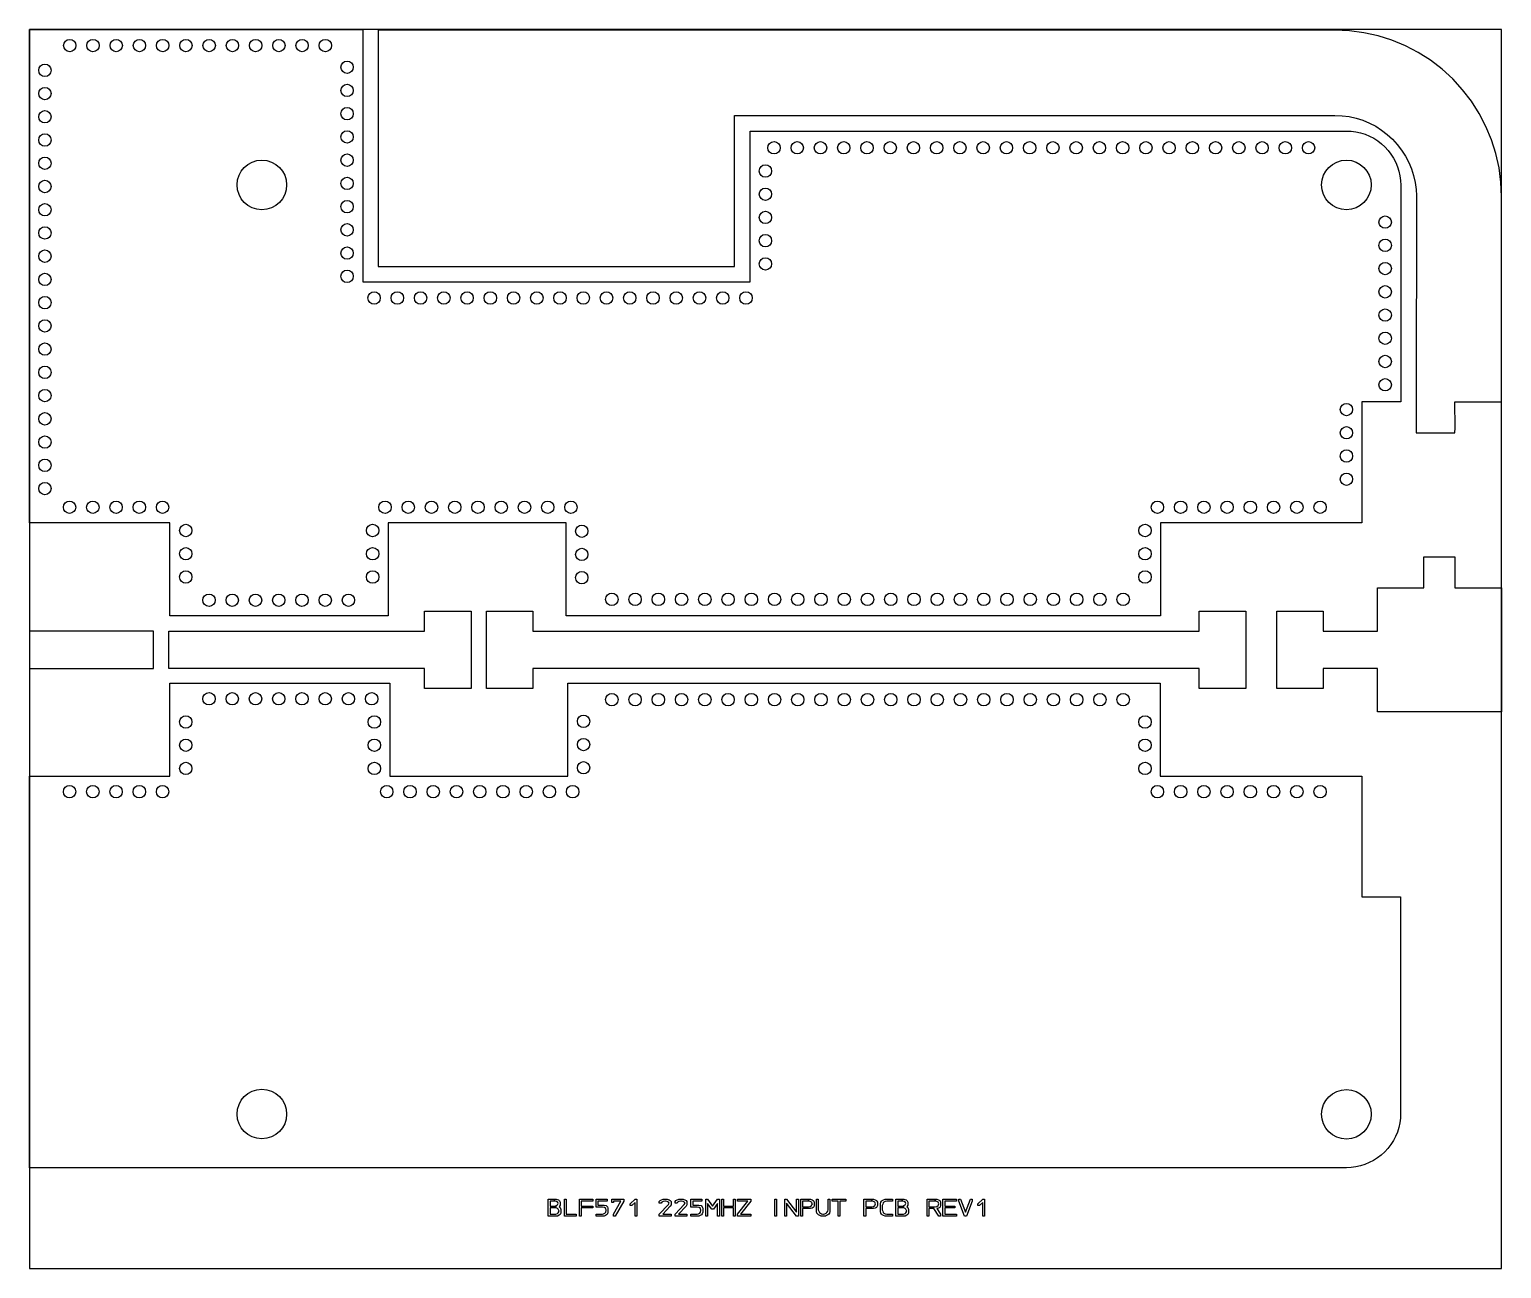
# Model space of a CAD drawing. Extents: x -51.5 to 43.5, y -40.3 to 39.7.
import ezdxf

# ---------------------------------------------------------------- set-up
doc = ezdxf.new("R2010")
doc.units = 0
doc.header["$MEASUREMENT"] = 0
for name, color, linetype in [('BOUND', 11, 'Continuous'), ('COND', 13, 'Continuous'), ('HOLE', 12, 'Continuous')]:
    doc.layers.add(name, color=color, linetype=linetype)

msp = doc.modelspace()

# ---------------------------------------------------------------- linework, layer by layer
at = {"layer": 'BOUND'}
msp.add_lwpolyline([(43.5125, -40.2501), (43.5125, 39.7499), (-51.4875, 39.7499), (-51.4875, -40.2501)], close=True, dxfattribs=at)
at = {"layer": 'COND'}
for points in [[(-29.9875, 39.7499), (-29.9875, 23.45), (-4.9875, 23.45), (-4.9875, 33.19), (33.5098, 33.19), (33.8148, 33.177), (34.1178, 33.137), (34.4158, 33.071), (34.7068, 32.979), (34.9888, 32.862), (35.2598, 32.721), (35.5178, 32.557), (35.7598, 32.371), (35.9848, 32.165), (36.1908, 31.94), (36.3768, 31.698), (36.5408, 31.44), (36.6818, 31.169), (36.7988, 30.887), (36.8908, 30.596), (36.9568, 30.298), (36.9968, 29.995), (37.0098, 29.69), (37.0098, 26.19), (37.0125, 25.65), (37.0125, 15.7), (34.5, 15.7), (34.5, 7.9), (21.5, 7.9), (21.5, 1.9), (-16.85, 1.9), (-16.85, 7.9), (-28.35, 7.9), (-28.35, 1.9), (-42.4377, 1.9), (-42.4377, 7.9), (-51.4875, 7.9), (-51.4875, 39.7499)], [(-28.9875, 39.7), (-28.9875, 24.45), (-5.9875, 24.45), (-5.9875, 34.2), (32.7625, 34.2), (33.2205, 34.18), (33.6745, 34.12), (34.1215, 34.021), (34.5585, 33.883), (34.9815, 33.708), (35.3875, 33.497), (35.7735, 33.251), (36.1375, 32.972), (36.4745, 32.662), (36.7845, 32.325), (37.0635, 31.961), (37.3095, 31.575), (37.5205, 31.169), (37.6955, 30.746), (37.8335, 30.309), (37.9325, 29.862), (37.9925, 29.408), (38.0125, 29.0205), (38, 15.7), (38, 13.7), (40.5, 13.7), (40.5125, 14.0353), (40.5, 15.7), (43.5, 15.7), (43.5125, 28.95), (43.4715, 29.887), (43.3495, 30.817), (43.1465, 31.732), (42.8645, 32.627), (42.5055, 33.493), (42.0725, 34.325), (41.5685, 35.116), (40.9975, 35.86), (40.3635, 36.551), (39.6725, 37.185), (38.9285, 37.756), (38.1375, 38.26), (37.3055, 38.693), (36.4395, 39.052), (35.5445, 39.334), (34.6295, 39.537), (33.6995, 39.659), (32.7625, 39.7)], [(40.5, 5.7), (40.5, 3.7), (43.5, 3.7), (43.5, -4.3), (35.5, -4.3), (35.5, -1.5), (32, -1.5), (32, -2.8), (29, -2.8), (29, 2.2), (32, 2.2), (32, 0.9), (35.5, 0.9), (35.5, 3.7), (38.5, 3.7), (38.5, 5.7)], [(-23, 2.2), (-23, -2.8), (-26, -2.8), (-26, -1.5), (-42.5, -1.5), (-42.5, 0.9), (-26, 0.9), (-26, 2.2)], [(27, 2.2), (27, -2.8), (24, -2.8), (24, -1.5), (-19, -1.5), (-19, -2.8), (-22, -2.8), (-22, 2.2), (-19, 2.2), (-19, 0.9), (24, 0.9), (24, 2.2)], [(-43.5, -1.5), (-43.5, 0.9), (-51.5, 0.9), (-51.5, -1.5)], [(21.4875, -2.4501), (21.4875, -8.4501), (34.4875, -8.4501), (34.4875, -16.2501), (37, -16.2501), (37, -26.2001), (36.9973, -26.7401), (36.9973, -30.2401), (36.9843, -30.5451), (36.9443, -30.8481), (36.8783, -31.1461), (36.7863, -31.4371), (36.6693, -31.7191), (36.5283, -31.9901), (36.3643, -32.2481), (36.1783, -32.4901), (35.9723, -32.7151), (35.7473, -32.9211), (35.5053, -33.1071), (35.2473, -33.2711), (34.9763, -33.4121), (34.6943, -33.5291), (34.4033, -33.6211), (34.1053, -33.6871), (33.8023, -33.7271), (33.4973, -33.7401), (-51.5, -33.7401), (-51.5, -8.4501), (-42.4346, -8.4501), (-42.4346, -2.4501), (-28.25, -2.4501), (-28.25, -8.4501), (-16.75, -8.4501), (-16.75, -2.4501)], [(-17.3077, -36.2611), (-17.2538, -36.3093), (-17.1998, -36.4299), (-17.1998, -36.6638), (-17.2538, -36.7602), (-17.3077, -36.8084), (-17.4157, -36.8567), (-18.0147, -36.8567), (-18.0147, -35.7788), (-17.61, -35.7788), (-17.61, -35.8921), (-17.9014, -35.8921), (-17.9014, -36.2128), (-17.583, -36.2128), (-17.529, -36.1968), (-17.529, -36.3262), (-17.9014, -36.3262), (-17.9014, -36.7433), (-17.529, -36.7433), (-17.4211, -36.6951), (-17.3671, -36.6469), (-17.3131, -36.5504), (-17.3131, -36.5432), (-17.3671, -36.4226), (-17.4211, -36.3744), (-17.529, -36.3262), (-17.529, -36.1968), (-17.502, -36.1887), (-17.4211, -36.1405), (-17.3747, -36.0577), (-17.3941, -35.9886), (-17.475, -35.9162), (-17.61, -35.8921), (-17.61, -35.7788), (-17.4966, -35.7788), (-17.3617, -35.8029), (-17.2807, -35.8752), (-17.2538, -35.9717), (-17.2538, -36.1574), (-17.3077, -36.2538), (-17.3147, -36.258)], [(-16.8544, -36.7433), (-16.2068, -36.7433), (-16.2068, -36.8567), (-16.9678, -36.8567), (-16.9678, -35.7788), (-16.8544, -35.7788)], [(-15.1328, -35.8921), (-15.8884, -35.8921), (-15.8884, -36.2128), (-15.1328, -36.2128), (-15.1328, -36.3262), (-15.8884, -36.3262), (-15.8884, -36.8567), (-16.0017, -36.8567), (-16.0017, -35.7788), (-15.1328, -35.7788)], [(-14.388, -36.302), (-14.523, -36.2779), (-14.9278, -36.2779), (-14.9278, -35.7788), (-14.2207, -35.7788), (-14.2207, -35.8921), (-14.8144, -35.8921), (-14.8144, -36.1646), (-14.4096, -36.1646), (-14.2747, -36.1887), (-14.1938, -36.2611), (-14.1668, -36.3575), (-14.1668, -36.6155), (-14.1938, -36.712), (-14.2477, -36.7843), (-14.3287, -36.8325), (-14.4096, -36.8567), (-14.9278, -36.8567), (-14.9278, -36.7433), (-14.523, -36.7433), (-14.442, -36.7192), (-14.3611, -36.671), (-14.3071, -36.5987), (-14.2801, -36.5022), (-14.2801, -36.4708), (-14.3071, -36.3744)], [(-13.1468, -35.8921), (-13.6865, -36.8567), (-13.7998, -36.8567), (-13.7998, -36.7433), (-13.3235, -35.8921), (-13.7944, -35.8921), (-13.7944, -35.9886), (-13.9078, -35.9886), (-13.9078, -35.7788), (-13.1468, -35.7788)], [(-12.6125, -36.1815), (-12.7258, -36.1815), (-12.7258, -36.0681), (-12.402, -35.7788), (-12.2887, -35.7788), (-12.2887, -36.8567), (-12.402, -36.8567), (-12.402, -35.9934)], [(-10.2541, -36.1164), (-10.2055, -36.0296), (-10.2541, -35.9645), (-10.335, -35.9162), (-10.443, -35.8921), (-10.4916, -35.8921), (-10.5995, -35.9162), (-10.6805, -35.9645), (-10.7344, -36.0368), (-10.8478, -36.0368), (-10.8478, -35.9235), (-10.7938, -35.8511), (-10.7128, -35.8029), (-10.6049, -35.7788), (-10.3296, -35.7788), (-10.2217, -35.8029), (-10.1407, -35.8511), (-10.0868, -35.9235), (-10.0868, -36.1333), (-10.1407, -36.2297), (-10.6271, -36.7433), (-10.0868, -36.7433), (-10.0868, -36.8567), (-10.8478, -36.8567), (-10.8478, -36.7433)], [(-9.2341, -36.1164), (-9.1855, -36.0296), (-9.2341, -35.9645), (-9.315, -35.9162), (-9.423, -35.8921), (-9.4716, -35.8921), (-9.5795, -35.9162), (-9.6605, -35.9645), (-9.7144, -36.0368), (-9.8278, -36.0368), (-9.8278, -35.9235), (-9.7738, -35.8511), (-9.6928, -35.8029), (-9.5849, -35.7788), (-9.3096, -35.7788), (-9.2017, -35.8029), (-9.1207, -35.8511), (-9.0668, -35.9235), (-9.0668, -36.1333), (-9.1207, -36.2297), (-9.6071, -36.7433), (-9.0668, -36.7433), (-9.0668, -36.8567), (-9.8278, -36.8567), (-9.8278, -36.7433)], [(-8.268, -36.302), (-8.403, -36.2779), (-8.8078, -36.2779), (-8.8078, -35.7788), (-8.1007, -35.7788), (-8.1007, -35.8921), (-8.6944, -35.8921), (-8.6944, -36.1646), (-8.2896, -36.1646), (-8.1547, -36.1887), (-8.0738, -36.2611), (-8.0468, -36.3575), (-8.0468, -36.6155), (-8.0738, -36.712), (-8.1277, -36.7843), (-8.2087, -36.8325), (-8.2896, -36.8567), (-8.8078, -36.8567), (-8.8078, -36.7433), (-8.403, -36.7433), (-8.322, -36.7192), (-8.2411, -36.671), (-8.1871, -36.5987), (-8.1601, -36.5022), (-8.1601, -36.4708), (-8.1871, -36.3744)], [(-7.7284, -36.8567), (-7.8417, -36.8567), (-7.8417, -35.7788), (-7.7284, -35.7788), (-7.4073, -36.2297), (-7.0861, -35.7788), (-6.9728, -35.7788), (-6.9728, -36.8567), (-7.0861, -36.8567), (-7.0861, -36.0513), (-7.3506, -36.4226), (-7.4639, -36.4226), (-7.7284, -36.0513)], [(-6.0661, -36.8567), (-6.0661, -36.3262), (-6.7084, -36.3262), (-6.7084, -36.8567), (-6.8217, -36.8567), (-6.8217, -35.7788), (-6.7084, -35.7788), (-6.7084, -36.2128), (-6.0661, -36.2128), (-6.0661, -35.7788), (-5.9528, -35.7788), (-5.9528, -36.8567)], [(-5.8017, -35.7788), (-4.9328, -35.7788), (-4.9328, -35.8921), (-5.5996, -36.7433), (-4.9328, -36.7433), (-4.9328, -36.8567), (-5.8017, -36.8567), (-5.8017, -36.7433), (-5.1349, -35.8921), (-5.8017, -35.8921)], [(-3.3867, -35.78), (-3.2733, -35.78), (-3.2733, -36.8567), (-3.3867, -36.8567)], [(-2.6284, -36.8567), (-2.7417, -36.8567), (-2.7417, -35.7788), (-2.6284, -35.7788), (-1.9861, -36.5987), (-1.9861, -35.7788), (-1.8728, -35.7788), (-1.8728, -36.8567), (-1.9861, -36.8567), (-2.6284, -36.0368)], [(-1.6084, -36.8567), (-1.7217, -36.8567), (-1.7217, -35.7788), (-1.209, -35.7788), (-1.209, -35.8921), (-1.6084, -35.8921), (-1.6084, -36.2611), (-1.209, -36.2611), (-1.1011, -36.2369), (-1.0201, -36.1887), (-0.9931, -36.1405), (-0.9693, -36.0766), (-0.9931, -36.0127), (-1.0201, -35.9645), (-1.1011, -35.9162), (-1.209, -35.8921), (-1.209, -35.7788), (-1.0957, -35.7788), (-0.9877, -35.8029), (-0.9068, -35.8511), (-0.8798, -35.8994), (-0.8528, -35.9717), (-0.8528, -36.1815), (-0.8798, -36.2538), (-0.9068, -36.302), (-0.9877, -36.3503), (-1.0957, -36.3744), (-1.6084, -36.3744)], [(-0.4858, -36.8325), (-0.5668, -36.7843), (-0.6208, -36.7361), (-0.6747, -36.6638), (-0.7017, -36.5673), (-0.7017, -35.7788), (-0.5884, -35.7788), (-0.5884, -36.454), (-0.5614, -36.5504), (-0.5074, -36.6228), (-0.4535, -36.671), (-0.3725, -36.7192), (-0.2916, -36.7433), (-0.243, -36.7433), (-0.162, -36.7192), (-0.0811, -36.671), (-0.0271, -36.6228), (0.0269, -36.5504), (0.0539, -36.454), (0.0539, -35.7788), (0.1672, -35.7788), (0.1672, -36.5673), (0.1402, -36.6638), (0.0862, -36.7361), (0.0323, -36.7843), (-0.0487, -36.8325), (-0.1296, -36.8567), (-0.4049, -36.8567)], [(0.3183, -35.7788), (1.1872, -35.7788), (1.1872, -35.8921), (0.8094, -35.8921), (0.8094, -36.8567), (0.6961, -36.8567), (0.6961, -35.8921), (0.3183, -35.8921)], [(2.4716, -36.8567), (2.3583, -36.8567), (2.3583, -35.7788), (2.871, -35.7788), (2.871, -35.8921), (2.4716, -35.8921), (2.4716, -36.2611), (2.871, -36.2611), (2.9789, -36.2369), (3.0599, -36.1887), (3.0869, -36.1405), (3.1107, -36.0766), (3.0869, -36.0127), (3.0599, -35.9645), (2.9789, -35.9162), (2.871, -35.8921), (2.871, -35.7788), (2.9843, -35.7788), (3.0923, -35.8029), (3.1732, -35.8511), (3.2002, -35.8994), (3.2272, -35.9717), (3.2272, -36.1815), (3.2002, -36.2538), (3.1732, -36.302), (3.0923, -36.3503), (2.9843, -36.3744), (2.4716, -36.3744)], [(3.5456, -36.454), (3.5726, -36.5504), (3.5995, -36.6228), (3.6535, -36.671), (3.7345, -36.7192), (3.8424, -36.7433), (4.1932, -36.7433), (4.1932, -36.8567), (3.7291, -36.8567), (3.6211, -36.8325), (3.5402, -36.7843), (3.4862, -36.7361), (3.4592, -36.6638), (3.4322, -36.5673), (3.4322, -36.0681), (3.4592, -35.9717), (3.4862, -35.8994), (3.5402, -35.8511), (3.6211, -35.8029), (3.7291, -35.7788), (4.1932, -35.7788), (4.1932, -35.8921), (3.8424, -35.8921), (3.7345, -35.9162), (3.6535, -35.9645), (3.5995, -36.0127), (3.5726, -36.085), (3.5456, -36.1815)], [(5.1323, -36.2611), (5.1862, -36.3093), (5.2402, -36.4299), (5.2402, -36.6638), (5.1862, -36.7602), (5.1323, -36.8084), (5.0243, -36.8567), (4.4253, -36.8567), (4.4253, -35.7788), (4.83, -35.7788), (4.83, -35.8921), (4.5386, -35.8921), (4.5386, -36.2128), (4.857, -36.2128), (4.911, -36.1968), (4.911, -36.3262), (4.5386, -36.3262), (4.5386, -36.7433), (4.911, -36.7433), (5.0189, -36.6951), (5.0729, -36.6469), (5.1269, -36.5504), (5.1269, -36.5432), (5.0729, -36.4226), (5.0189, -36.3744), (4.911, -36.3262), (4.911, -36.1968), (4.938, -36.1887), (5.0189, -36.1405), (5.0653, -36.0577), (5.0459, -35.9886), (4.965, -35.9162), (4.83, -35.8921), (4.83, -35.7788), (4.9434, -35.7788), (5.0783, -35.8029), (5.1593, -35.8752), (5.1862, -35.9717), (5.1862, -36.1574), (5.1323, -36.2538), (5.1253, -36.258)], [(6.951, -35.7788), (6.951, -35.8921), (6.5516, -35.8921), (6.5516, -36.2611), (6.951, -36.2611), (7.0589, -36.2369), (7.1399, -36.1887), (7.1669, -36.1405), (7.1907, -36.0766), (7.1669, -36.0127), (7.1399, -35.9645), (7.0589, -35.9162), (6.951, -35.8921), (6.951, -35.7788), (7.0643, -35.7788), (7.1723, -35.8029), (7.2532, -35.8511), (7.2802, -35.8994), (7.3072, -35.9717), (7.3072, -36.1815), (7.2802, -36.2538), (7.2532, -36.302), (7.1723, -36.3503), (7.0643, -36.3744), (7.0595, -36.3744), (7.3072, -36.7433), (7.3072, -36.8567), (7.1939, -36.8567), (6.87, -36.3744), (6.5516, -36.3744), (6.5516, -36.8567), (6.4383, -36.8567), (6.4383, -35.7788)], [(8.3272, -35.8921), (7.5716, -35.8921), (7.5716, -36.2128), (8.2193, -36.2128), (8.2193, -36.3262), (7.5716, -36.3262), (7.5716, -36.7433), (8.3272, -36.7433), (8.3272, -36.8567), (7.4583, -36.8567), (7.4583, -35.7788), (8.3272, -35.7788)], [(8.9127, -36.5987), (9.2339, -35.7788), (9.3472, -35.7788), (9.3472, -35.8921), (8.9694, -36.8567), (8.8561, -36.8567), (8.4783, -35.8921), (8.4783, -35.7788), (8.5916, -35.7788)], [(9.8275, -36.1815), (9.7142, -36.1815), (9.7142, -36.0681), (10.038, -35.7788), (10.1513, -35.7788), (10.1513, -36.8567), (10.038, -36.8567), (10.038, -35.9934)]]:
    msp.add_lwpolyline(points, close=True, dxfattribs=at)
at = {"layer": 'HOLE'}
for centre, radius in [((-48.9, 38.7101), 0.4), ((-47.4, 38.7101), 0.4), ((-45.9, 38.7101), 0.4), ((-44.4, 38.7101), 0.4), ((-42.9, 38.7101), 0.4), ((-41.4, 38.7101), 0.4), ((-39.9, 38.7101), 0.4), ((-38.4, 38.7101), 0.4), ((-36.9, 38.7101), 0.4), ((-35.4, 38.7101), 0.4), ((-33.9, 38.7101), 0.4), ((-32.4, 38.7101), 0.4), ((-50.5, 37.1101), 0.4), ((-31, 37.3101), 0.4), ((-31, 35.8101), 0.4), ((-50.5, 35.6101), 0.4), ((-50.5, 34.1101), 0.4), ((-31, 34.3101), 0.4), ((-50.5, 32.6101), 0.4), ((-31, 32.8101), 0.4), ((-3.4438, 32.1101), 0.4), ((-1.9438, 32.1101), 0.4), ((-0.4438, 32.1101), 0.4), ((1.0562, 32.1101), 0.4), ((2.5562, 32.1101), 0.4), ((4.0562, 32.1101), 0.4), ((5.5562, 32.1101), 0.4), ((7.0562, 32.1101), 0.4), ((8.5562, 32.1101), 0.4), ((10.0562, 32.1101), 0.4), ((11.5562, 32.1101), 0.4), ((13.0562, 32.1101), 0.4), ((14.5562, 32.1101), 0.4), ((16.0562, 32.1101), 0.4), ((17.5562, 32.1101), 0.4), ((19.0562, 32.1101), 0.4), ((20.5562, 32.1101), 0.4), ((22.0562, 32.1101), 0.4), ((23.5562, 32.1101), 0.4), ((25.0562, 32.1101), 0.4), ((26.5562, 32.1101), 0.4), ((28.0562, 32.1101), 0.4), ((29.5562, 32.1101), 0.4), ((31.0562, 32.1101), 0.4), ((-50.5, 31.1101), 0.4), ((-31, 31.3101), 0.4), ((-36.5, 29.71), 1.6), ((-4, 30.6101), 0.4), ((-4, 30.6101), 0.4), ((33.5, 29.71), 1.6), ((-50.5, 29.6101), 0.4), ((-31, 29.8101), 0.4), ((-4, 29.1101), 0.4), ((-50.5, 28.1101), 0.4), ((-31, 28.3101), 0.4), ((-4, 27.6101), 0.4), ((36, 27.3101), 0.4), ((-50.5, 26.6101), 0.4), ((-31, 26.8101), 0.4), ((-31, 25.3101), 0.4), ((-4, 26.1101), 0.4), ((36, 25.8101), 0.4), ((-50.5, 25.1101), 0.4), ((-4, 24.6101), 0.4), ((36, 24.3101), 0.4), ((-50.5, 23.6101), 0.4), ((-31, 23.8101), 0.4), ((-29.2542, 22.4133), 0.4), ((-27.7542, 22.4133), 0.4), ((-26.2542, 22.4133), 0.4), ((-24.7542, 22.4133), 0.4), ((-23.2542, 22.4133), 0.4), ((-21.7542, 22.4133), 0.4), ((-20.2542, 22.4133), 0.4), ((-18.7542, 22.4133), 0.4), ((-17.2542, 22.4133), 0.4), ((-15.7542, 22.4133), 0.4), ((-14.2542, 22.4133), 0.4), ((-12.7542, 22.4133), 0.4), ((-11.2542, 22.4133), 0.4), ((-9.7542, 22.4133), 0.4), ((-8.2542, 22.4133), 0.4), ((-6.7542, 22.4133), 0.4), ((-5.2542, 22.4133), 0.4), ((36, 22.8101), 0.4), ((-50.5, 22.1101), 0.4), ((-50.5, 20.6101), 0.4), ((36, 21.3101), 0.4), ((36, 19.8101), 0.4), ((-50.5, 19.1101), 0.4), ((36, 18.3101), 0.4), ((-50.5, 17.6101), 0.4), ((36, 16.8101), 0.4), ((-50.5, 16.1101), 0.4), ((33.4999, 15.2102), 0.4), ((-50.5, 14.6101), 0.4), ((-50.5, 13.1101), 0.4), ((33.4999, 13.7102), 0.4), ((33.4999, 12.2102), 0.4), ((-50.5, 11.6101), 0.4), ((-50.5, 10.1101), 0.4), ((33.4999, 10.7102), 0.4), ((-48.9096, 8.9), 0.4), ((-47.4096, 8.9), 0.4), ((-45.9096, 8.9), 0.4), ((-44.4096, 8.9), 0.4), ((-42.9096, 8.9), 0.4), ((-28.55, 8.8995), 0.4), ((-27.05, 8.8995), 0.4), ((-25.55, 8.8995), 0.4), ((-24.05, 8.8995), 0.4), ((-22.55, 8.8995), 0.4), ((-21.05, 8.8995), 0.4), ((-19.55, 8.8995), 0.4), ((-18.05, 8.8995), 0.4), ((-16.55, 8.8995), 0.4), ((21.3, 8.8995), 0.4), ((21.3, 8.8995), 0.4), ((22.8, 8.8995), 0.4), ((24.3, 8.8995), 0.4), ((25.8, 8.8995), 0.4), ((27.3, 8.8995), 0.4), ((28.8, 8.8995), 0.4), ((30.3, 8.8995), 0.4), ((31.8, 8.8995), 0.4), ((-41.4096, 7.4), 0.4), ((-29.35, 7.4), 0.4), ((-15.85, 7.3554), 0.4), ((20.5, 7.4), 0.4), ((-41.4096, 5.9), 0.4), ((-29.35, 5.9), 0.4), ((-15.85, 5.8554), 0.4), ((20.5, 5.9), 0.4), ((-41.4096, 4.4), 0.4), ((-29.35, 4.4), 0.4), ((-15.85, 4.3554), 0.4), ((20.5, 4.4), 0.4), ((-39.9096, 2.9), 0.4), ((-38.4096, 2.9), 0.4), ((-36.9096, 2.9), 0.4), ((-35.4096, 2.9), 0.4), ((-33.9096, 2.9), 0.4), ((-32.4096, 2.9), 0.4), ((-30.9096, 2.9), 0.4), ((-13.9097, 2.956), 0.4), ((-12.4097, 2.956), 0.4), ((-10.9097, 2.956), 0.4), ((-9.4097, 2.956), 0.4), ((-7.9097, 2.956), 0.4), ((-6.4097, 2.956), 0.4), ((-4.9097, 2.956), 0.4), ((-3.4097, 2.956), 0.4), ((-1.9097, 2.956), 0.4), ((-0.4097, 2.956), 0.4), ((1.0903, 2.956), 0.4), ((2.5903, 2.956), 0.4), ((4.0903, 2.956), 0.4), ((5.5903, 2.956), 0.4), ((7.0903, 2.956), 0.4), ((8.5903, 2.956), 0.4), ((10.0903, 2.956), 0.4), ((11.5903, 2.956), 0.4), ((13.0903, 2.956), 0.4), ((14.5903, 2.956), 0.4), ((16.0903, 2.956), 0.4), ((17.5903, 2.956), 0.4), ((19.0903, 2.956), 0.4), ((-39.9096, -3.463), 0.4), ((-38.4096, -3.463), 0.4), ((-36.9096, -3.463), 0.4), ((-35.4096, -3.463), 0.4), ((-33.9096, -3.463), 0.4), ((-32.4096, -3.463), 0.4), ((-30.9096, -3.463), 0.4), ((-29.4096, -3.463), 0.4), ((-13.9097, -3.519), 0.4), ((-12.4097, -3.519), 0.4), ((-10.9097, -3.519), 0.4), ((-9.4097, -3.519), 0.4), ((-7.9097, -3.519), 0.4), ((-6.4097, -3.519), 0.4), ((-4.9097, -3.519), 0.4), ((-3.4097, -3.519), 0.4), ((-1.9097, -3.519), 0.4), ((-0.4097, -3.519), 0.4), ((1.0903, -3.519), 0.4), ((2.5903, -3.519), 0.4), ((4.0903, -3.519), 0.4), ((5.5903, -3.519), 0.4), ((7.0903, -3.519), 0.4), ((8.5903, -3.519), 0.4), ((10.0903, -3.519), 0.4), ((11.5903, -3.519), 0.4), ((13.0903, -3.519), 0.4), ((14.5903, -3.519), 0.4), ((16.0903, -3.519), 0.4), ((17.5903, -3.519), 0.4), ((19.0903, -3.519), 0.4), ((-41.4096, -4.963), 0.4), ((-29.2375, -4.963), 0.4), ((-15.7375, -4.9184), 0.4), ((20.5, -4.963), 0.4), ((-41.4096, -6.463), 0.4), ((-29.2375, -6.463), 0.4), ((-15.7375, -6.4184), 0.4), ((20.5, -6.463), 0.4), ((-41.4096, -7.963), 0.4), ((-29.2375, -7.963), 0.4), ((-15.7375, -7.9184), 0.4), ((20.5, -7.963), 0.4), ((-48.9096, -9.463), 0.4), ((-47.4096, -9.463), 0.4), ((-45.9096, -9.463), 0.4), ((-44.4096, -9.463), 0.4), ((-42.9096, -9.463), 0.4), ((-28.4375, -9.4625), 0.4), ((-26.9375, -9.4625), 0.4), ((-25.4375, -9.4625), 0.4), ((-23.9375, -9.4625), 0.4), ((-22.4375, -9.4625), 0.4), ((-20.9375, -9.4625), 0.4), ((-19.4375, -9.4625), 0.4), ((-17.9375, -9.4625), 0.4), ((-16.4375, -9.4625), 0.4), ((21.3, -9.4625), 0.4), ((21.3, -9.4625), 0.4), ((22.8, -9.4625), 0.4), ((24.3, -9.4625), 0.4), ((25.8, -9.4625), 0.4), ((27.3, -9.4625), 0.4), ((28.8, -9.4625), 0.4), ((30.3, -9.4625), 0.4), ((31.8, -9.4625), 0.4), ((-36.5, -30.273), 1.6), ((33.5, -30.29), 1.6)]:
    msp.add_circle(centre, radius, dxfattribs=at)

doc.saveas('drawing.dxf')
